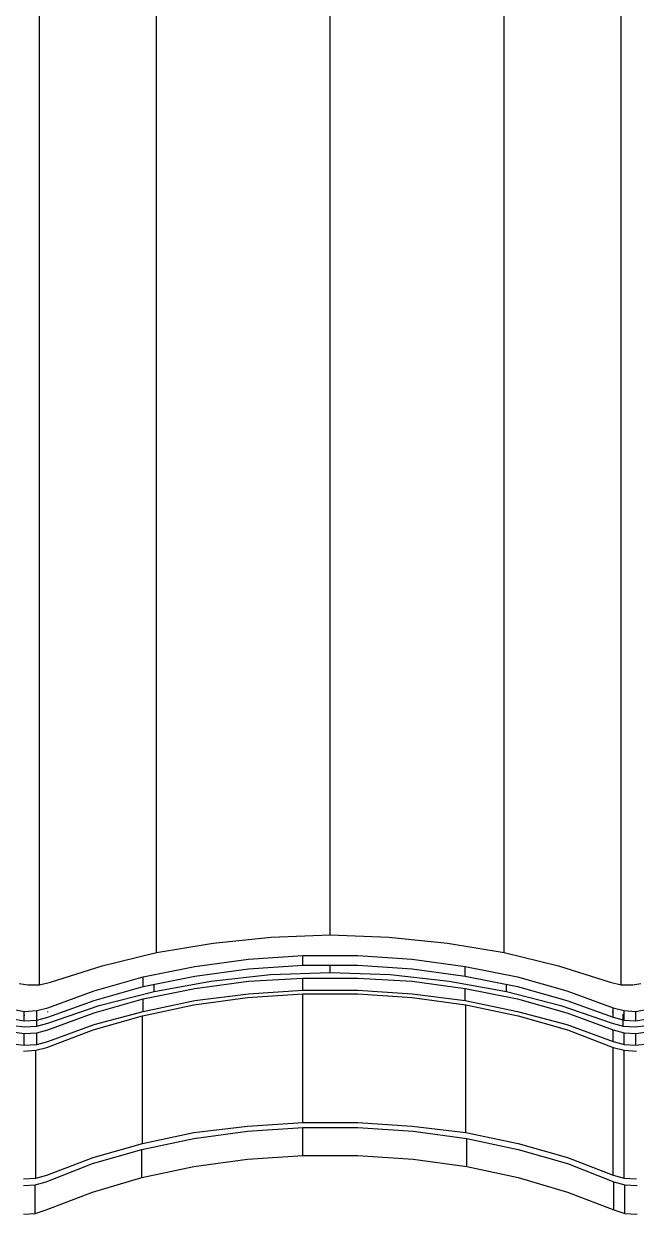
# Model space of a CAD drawing. Header units: inches. Extents: x 0.3 to 16.2, y 0.3 to 11.4.
# Drawn here: x 3.359 to 3.687, y 0.973 to 1.611 of the extents above; entities that cross this region are included whole.
import ezdxf

# ---------------------------------------------------------------- set-up
doc = ezdxf.new("R2010")
doc.units = ezdxf.units.IN
doc.header["$LTSCALE"] = 0.009843
doc.header["$MEASUREMENT"] = 0
doc.layers.add('GEOMETRY', color=7, linetype='Continuous')

msp = doc.modelspace()

# ---------------------------------------------------------------- linework, layer by layer
at = {"layer": 'GEOMETRY'}
for p, q in [((3.52323, 1.12244), (3.52323, 1.80787)), ((3.43031, 1.11299), (3.43031, 1.79685)), ((3.61654, 1.11299), (3.61654, 1.79685)), ((3.36772, 1.09567), (3.36772, 1.77913)), ((3.67913, 1.09567), (3.67913, 1.77913)), ((3.43031, 1.11299), (3.46063, 1.11811)), ((3.46063, 1.11811), (3.49173, 1.12126)), ((3.49173, 1.12126), (3.52323, 1.12244)), ((3.52323, 1.12244), (3.55472, 1.12126)), ((3.55472, 1.12126), (3.58622, 1.11811)), ((3.58622, 1.11811), (3.61654, 1.11299)), ((3.40118, 1.10591), (3.43031, 1.11299)), ((3.47953, 1.10945), (3.50866, 1.11142)), ((3.47953, 1.10945), (3.50866, 1.11142)), ((3.50866, 1.11142), (3.53819, 1.11142)), ((3.50866, 1.11142), (3.53819, 1.11142)), ((3.50866, 1.1063), (3.50866, 1.11142)), ((3.53819, 1.11142), (3.56732, 1.10945)), ((3.53819, 1.11142), (3.56732, 1.10945)), ((3.61654, 1.11299), (3.64567, 1.10591)), ((3.37362, 1.09724), (3.40118, 1.10591)), ((3.42323, 1.1), (3.45079, 1.10551)), ((3.42323, 1.1), (3.45079, 1.10551)), ((3.45079, 1.10551), (3.47953, 1.10945)), ((3.45079, 1.10551), (3.47953, 1.10945)), ((3.45079, 1.10039), (3.47953, 1.10433)), ((3.47953, 1.10433), (3.50866, 1.1063)), ((3.50866, 1.1063), (3.53819, 1.1063)), ((3.52323, 1.10236), (3.52323, 1.1063)), ((3.53819, 1.1063), (3.56732, 1.10433)), ((3.56732, 1.10945), (3.59567, 1.10551)), ((3.56732, 1.10945), (3.59567, 1.10551)), ((3.56732, 1.10433), (3.59567, 1.10039)), ((3.59567, 1.10551), (3.62362, 1.1)), ((3.59567, 1.10551), (3.62362, 1.1)), ((3.59567, 1.10039), (3.59567, 1.10551)), ((3.64567, 1.10591), (3.67323, 1.09724)), ((3.36772, 1.09567), (3.37362, 1.09724)), ((3.39685, 1.09252), (3.42323, 1.1)), ((3.39685, 1.09252), (3.42323, 1.1)), ((3.42323, 1.09488), (3.45079, 1.10039)), ((3.42323, 1.09488), (3.42323, 1.1)), ((3.42913, 1.09213), (3.45945, 1.09764)), ((3.45079, 1.0937), (3.47953, 1.09764)), ((3.45079, 1.0937), (3.47953, 1.09764)), ((3.45945, 1.09764), (3.49134, 1.10118)), ((3.47953, 1.09764), (3.50866, 1.09921)), ((3.47953, 1.09764), (3.50866, 1.09921)), ((3.49134, 1.10118), (3.52323, 1.10236)), ((3.50866, 1.09921), (3.53819, 1.09921)), ((3.50866, 1.09921), (3.53819, 1.09921)), ((3.50866, 1.09291), (3.50866, 1.09921)), ((3.52323, 1.10236), (3.55551, 1.10118)), ((3.53819, 1.09921), (3.56732, 1.09764)), ((3.53819, 1.09921), (3.56732, 1.09764)), ((3.55551, 1.10118), (3.58701, 1.09764)), ((3.56732, 1.09764), (3.59567, 1.0937)), ((3.56732, 1.09764), (3.59567, 1.0937)), ((3.58701, 1.09764), (3.61772, 1.09213)), ((3.59567, 1.10039), (3.62362, 1.09488)), ((3.62362, 1.1), (3.65, 1.09252)), ((3.62362, 1.1), (3.65, 1.09252)), ((3.67323, 1.09724), (3.67913, 1.09567)), ((3.35669, 1.09646), (3.36142, 1.09567)), ((3.36142, 1.09567), (3.36772, 1.09567)), ((3.37205, 1.08346), (3.39685, 1.09252)), ((3.37205, 1.08346), (3.39685, 1.09252)), ((3.39685, 1.0874), (3.42323, 1.09488)), ((3.39961, 1.08465), (3.42913, 1.09213)), ((3.42323, 1.08819), (3.45079, 1.0937)), ((3.42323, 1.08819), (3.45079, 1.0937)), ((3.42913, 1.09213), (3.42913, 1.09606)), ((3.45079, 1.0874), (3.47953, 1.09094)), ((3.47913, 1.08898), (3.50866, 1.09094)), ((3.47913, 1.08898), (3.50866, 1.09094)), ((3.47953, 1.09094), (3.50866, 1.09291)), ((3.50866, 1.09291), (3.53819, 1.09291)), ((3.50866, 1.09094), (3.53819, 1.09094)), ((3.50866, 1.09094), (3.53819, 1.09094)), ((3.50866, 1.02205), (3.50866, 1.09094)), ((3.53819, 1.09291), (3.56732, 1.09094)), ((3.53819, 1.09094), (3.56732, 1.08898)), ((3.53819, 1.09094), (3.56732, 1.08898)), ((3.56732, 1.09094), (3.59567, 1.0874)), ((3.59567, 1.0937), (3.62362, 1.08819)), ((3.59567, 1.0937), (3.62362, 1.08819)), ((3.59567, 1.0874), (3.59567, 1.0937)), ((3.61772, 1.09213), (3.61772, 1.09606)), ((3.61772, 1.09213), (3.64685, 1.08465)), ((3.62362, 1.09488), (3.65, 1.0874)), ((3.65, 1.09252), (3.6748, 1.08346)), ((3.65, 1.09252), (3.6748, 1.08346)), ((3.67913, 1.09567), (3.68543, 1.09567)), ((3.68543, 1.09567), (3.68976, 1.09646)), ((3.37205, 1.07835), (3.39685, 1.0874)), ((3.37205, 1.0752), (3.39961, 1.08465)), ((3.39685, 1.08071), (3.42323, 1.08819)), ((3.39685, 1.08071), (3.42323, 1.08819)), ((3.42283, 1.07913), (3.45039, 1.08504)), ((3.42283, 1.07913), (3.45039, 1.08504)), ((3.42323, 1.0815), (3.42323, 1.08819)), ((3.42323, 1.0815), (3.45079, 1.0874)), ((3.45039, 1.08504), (3.47913, 1.08898)), ((3.45039, 1.08504), (3.47913, 1.08898)), ((3.56732, 1.08898), (3.59606, 1.08504)), ((3.56732, 1.08898), (3.59606, 1.08504)), ((3.59567, 1.0874), (3.62362, 1.0815)), ((3.59606, 1.08504), (3.62402, 1.07913)), ((3.59606, 1.08504), (3.62402, 1.07913)), ((3.59606, 1.01654), (3.59606, 1.08504)), ((3.62362, 1.08819), (3.65, 1.08071)), ((3.62362, 1.08819), (3.65, 1.08071)), ((3.64685, 1.08465), (3.67441, 1.0752)), ((3.65, 1.0874), (3.6748, 1.07835)), ((3.35315, 1.08268), (3.35945, 1.0815)), ((3.35315, 1.08268), (3.35945, 1.0815)), ((3.35945, 1.0815), (3.36614, 1.08189)), ((3.35945, 1.0815), (3.36614, 1.08189)), ((3.35945, 1.07638), (3.35945, 1.0815)), ((3.35945, 1.07953), (3.35984, 1.07953)), ((3.35945, 1.07953), (3.35984, 1.07953)), ((3.36614, 1.08189), (3.37205, 1.08346)), ((3.36614, 1.08189), (3.37205, 1.08346)), ((3.36614, 1.07677), (3.36614, 1.08189)), ((3.36614, 1.07992), (3.36614, 1.07992)), ((3.36614, 1.07992), (3.36614, 1.07992)), ((3.36614, 1.07362), (3.36614, 1.07992)), ((3.36614, 1.07677), (3.37205, 1.07835)), ((3.37205, 1.0811), (3.37205, 1.0815)), ((3.37205, 1.0811), (3.37205, 1.0815)), ((3.37205, 1.07165), (3.39685, 1.08071)), ((3.37205, 1.07165), (3.39685, 1.08071)), ((3.39646, 1.07165), (3.42283, 1.07913)), ((3.39646, 1.07165), (3.42283, 1.07913)), ((3.39685, 1.07441), (3.42323, 1.0815)), ((3.42283, 1.01063), (3.42283, 1.07913)), ((3.62362, 1.0815), (3.65, 1.07441)), ((3.62402, 1.07913), (3.65039, 1.07165)), ((3.62402, 1.07913), (3.65039, 1.07165)), ((3.65, 1.08071), (3.6748, 1.07165)), ((3.65, 1.08071), (3.6748, 1.07165)), ((3.67441, 1.0815), (3.6748, 1.0811)), ((3.67441, 1.0815), (3.6748, 1.0811)), ((3.6748, 1.08346), (3.68071, 1.08189)), ((3.6748, 1.08346), (3.68071, 1.08189)), ((3.6748, 1.07835), (3.6748, 1.08346)), ((3.6748, 1.07835), (3.68071, 1.07677)), ((3.68031, 1.07992), (3.68071, 1.07992)), ((3.68031, 1.07992), (3.68071, 1.07992)), ((3.68031, 1.07362), (3.68031, 1.07992)), ((3.68071, 1.07677), (3.68071, 1.08189)), ((3.68071, 1.08189), (3.68701, 1.0815)), ((3.68071, 1.08189), (3.68701, 1.0815)), ((3.68661, 1.07953), (3.68701, 1.07953)), ((3.68661, 1.07953), (3.68701, 1.07953)), ((3.68701, 1.0815), (3.69331, 1.08268)), ((3.68701, 1.0815), (3.69331, 1.08268)), ((3.68701, 1.07638), (3.68701, 1.0815)), ((3.35315, 1.07756), (3.35945, 1.07638)), ((3.35354, 1.07402), (3.35984, 1.07323)), ((3.35945, 1.07638), (3.36614, 1.07677)), ((3.35984, 1.07323), (3.36614, 1.07362)), ((3.36614, 1.07362), (3.37205, 1.0752)), ((3.36614, 1.07008), (3.37205, 1.07165)), ((3.36614, 1.07008), (3.37205, 1.07165)), ((3.37165, 1.0622), (3.39646, 1.07165)), ((3.37165, 1.0622), (3.39646, 1.07165)), ((3.37205, 1.06535), (3.39685, 1.07441)), ((3.65, 1.07441), (3.6748, 1.06535)), ((3.65039, 1.07165), (3.6748, 1.0622)), ((3.65039, 1.07165), (3.6748, 1.0622)), ((3.67441, 1.0752), (3.68031, 1.07362)), ((3.6748, 1.07165), (3.68071, 1.07008)), ((3.6748, 1.07165), (3.68071, 1.07008)), ((3.6748, 1.06535), (3.6748, 1.07165)), ((3.68031, 1.07362), (3.68661, 1.07323)), ((3.68071, 1.07677), (3.68701, 1.07638)), ((3.68661, 1.07323), (3.69291, 1.07402)), ((3.68701, 1.07638), (3.69331, 1.07756)), ((3.35315, 1.07047), (3.35945, 1.06969)), ((3.35315, 1.07047), (3.35945, 1.06969)), ((3.35945, 1.06969), (3.36614, 1.07008)), ((3.35945, 1.06969), (3.36614, 1.07008)), ((3.35945, 1.06339), (3.35945, 1.06969)), ((3.36614, 1.06378), (3.36614, 1.07008)), ((3.36614, 1.06378), (3.37205, 1.06535)), ((3.6748, 1.06535), (3.68071, 1.06378)), ((3.68071, 1.06378), (3.68071, 1.07008)), ((3.68071, 1.07008), (3.68701, 1.06969)), ((3.68071, 1.07008), (3.68701, 1.06969)), ((3.68701, 1.06969), (3.69331, 1.07047)), ((3.68701, 1.06969), (3.69331, 1.07047)), ((3.68701, 1.06339), (3.68701, 1.06969)), ((3.35315, 1.06417), (3.35945, 1.06339)), ((3.35906, 1.06024), (3.36575, 1.06063)), ((3.35906, 1.06024), (3.36575, 1.06063)), ((3.35945, 1.06339), (3.36614, 1.06378)), ((3.36575, 1.06063), (3.37165, 1.0622)), ((3.36575, 1.06063), (3.37165, 1.0622)), ((3.36575, 0.99213), (3.36575, 1.06063)), ((3.6748, 1.0622), (3.68071, 1.06063)), ((3.6748, 1.0622), (3.68071, 1.06063)), ((3.6748, 0.9937), (3.6748, 1.0622)), ((3.68071, 1.06378), (3.68701, 1.06339)), ((3.68071, 0.99213), (3.68071, 1.06063)), ((3.68071, 1.06063), (3.6874, 1.06024)), ((3.68071, 1.06063), (3.6874, 1.06024)), ((3.68701, 1.06339), (3.69331, 1.06417)), ((3.47913, 1.02008), (3.50866, 1.02205)), ((3.50866, 1.02205), (3.53819, 1.02205)), ((3.53819, 1.02205), (3.56732, 1.02008)), ((3.42283, 1.01063), (3.45039, 1.01654)), ((3.45039, 1.01654), (3.47913, 1.02008)), ((3.45039, 1.01339), (3.47913, 1.01732)), ((3.45039, 1.01339), (3.47913, 1.01732)), ((3.47913, 1.01732), (3.50866, 1.01929)), ((3.47913, 1.01732), (3.50866, 1.01929)), ((3.50866, 1.01929), (3.53819, 1.01929)), ((3.50866, 1.01929), (3.53819, 1.01929)), ((3.50866, 1.00433), (3.50866, 1.01929)), ((3.53819, 1.01929), (3.56772, 1.01732)), ((3.53819, 1.01929), (3.56772, 1.01732)), ((3.56732, 1.02008), (3.59606, 1.01654)), ((3.56772, 1.01732), (3.59646, 1.01339)), ((3.56772, 1.01732), (3.59646, 1.01339)), ((3.59606, 1.01654), (3.62402, 1.01063)), ((3.39646, 1.00315), (3.42283, 1.01063)), ((3.42244, 1.00748), (3.45039, 1.01339)), ((3.42244, 1.00748), (3.45039, 1.01339)), ((3.59646, 1.01339), (3.62402, 1.00748)), ((3.59646, 1.01339), (3.62402, 1.00748)), ((3.59646, 0.99843), (3.59646, 1.01339)), ((3.62402, 1.01063), (3.65039, 1.00315)), ((3.37165, 0.9937), (3.39646, 1.00315)), ((3.39606, 1), (3.42244, 1.00748)), ((3.39606, 1), (3.42244, 1.00748)), ((3.42244, 0.99252), (3.42244, 1.00748)), ((3.45039, 0.99843), (3.47913, 1.00236)), ((3.47913, 1.00236), (3.50866, 1.00433)), ((3.50866, 1.00433), (3.53819, 1.00433)), ((3.53819, 1.00433), (3.56772, 1.00236)), ((3.56772, 1.00236), (3.59646, 0.99843)), ((3.62402, 1.00748), (3.65039, 1)), ((3.62402, 1.00748), (3.65039, 1)), ((3.65039, 1.00315), (3.6748, 0.9937)), ((3.37126, 0.99016), (3.39606, 1)), ((3.37126, 0.99016), (3.39606, 1)), ((3.42244, 0.99252), (3.45039, 0.99843)), ((3.59646, 0.99843), (3.62402, 0.99252)), ((3.65039, 1), (3.6752, 0.99016)), ((3.65039, 1), (3.6752, 0.99016)), ((3.35906, 0.99173), (3.36575, 0.99213)), ((3.36535, 0.98858), (3.37126, 0.99016)), ((3.36535, 0.98858), (3.37126, 0.99016)), ((3.36575, 0.99213), (3.37165, 0.9937)), ((3.39606, 0.98465), (3.42244, 0.99252)), ((3.62402, 0.99252), (3.65039, 0.98465)), ((3.6748, 0.9937), (3.68071, 0.99213)), ((3.6752, 0.99016), (3.6811, 0.98858)), ((3.6752, 0.99016), (3.6811, 0.98858)), ((3.6752, 0.9752), (3.6752, 0.99016)), ((3.68071, 0.99213), (3.6874, 0.99173)), ((3.35906, 0.98819), (3.36535, 0.98858)), ((3.35906, 0.98819), (3.36535, 0.98858)), ((3.36535, 0.97323), (3.36535, 0.98858)), ((3.37126, 0.9752), (3.39606, 0.98465)), ((3.65039, 0.98465), (3.6752, 0.9752)), ((3.6811, 0.97323), (3.6811, 0.98858)), ((3.6811, 0.98858), (3.6878, 0.98819)), ((3.6811, 0.98858), (3.6878, 0.98819)), ((3.35906, 0.97283), (3.36535, 0.97323)), ((3.36535, 0.97323), (3.37126, 0.9752)), ((3.6752, 0.9752), (3.6811, 0.97323)), ((3.6811, 0.97323), (3.6878, 0.97283))]:
    msp.add_line(p, q, dxfattribs=at)

doc.saveas('drawing.dxf')
